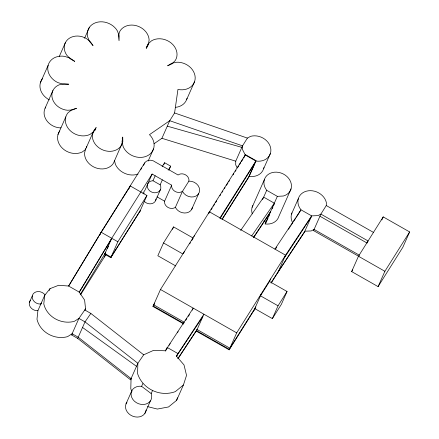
<?xml version="1.0" encoding="UTF-8"?>
<svg xmlns="http://www.w3.org/2000/svg" width="439" height="439" viewBox="0 0 439 439"><rect width="100%" height="100%" fill="white"/><g stroke="black" fill="none" stroke-linecap="round" stroke-linejoin="round"><path stroke-width="0.66" d="M222.008 219.275L249.1 176.352L255.893 161.025A14.745 12.27 23.9 0 0 270.627 147.8A14.745 12.27 23.9 0 0 250.532 136.359L247.404 138.093L242.531 145.841L235.743 161.168L235.699 164.855L237.225 167.874M85.018 310.082L85.567 308.853L84.606 300.062L79.223 292.089L68.572 286.025L58.639 285.284L50.041 288.637L44.69 295.343L37.902 310.669L36.986 319.241C40.097 332.46 54.727 340.187 67.579 336.653L72.122 333.739L78.219 337.212L131.063 378.594L130.784 388.943L132.018 391.281M358.987 256.469L313.561 230.612L320.882 214.095L326.265 205.534L326.375 202.653A14.745 12.27 23.9 0 0 306.274 191.212A14.745 12.27 23.9 0 0 300.989 209.815L296.341 217.272M44.69 295.343L43.779 303.914C46.891 317.128 61.52 324.86 74.372 321.326L78.916 318.412L85.567 308.853M154.045 143.734L161.914 138.307L169.712 120.709L174.585 112.96L177.949 89.419A16.013 13.324 23.9 0 0 195.179 77.319A16.013 13.324 23.9 0 0 176.67 62.234L171.676 63.276L167.61 65.812L172.066 63.809L175.287 60.489A15.991 13.302 23.9 0 0 171.243 43.077A15.991 13.302 23.9 0 0 151.51 40.832L148.058 43.966L146.171 48.092L148.481 44.312L149.123 39.883A15.771 13.121 23.9 0 0 136.386 25.698A15.771 13.121 23.9 0 0 119.54 31.849L118.42 36.146L119.04 40.723L119.194 35.822L117.411 30.939A16.473 13.708 23.9 0 0 98.023 22.071A16.473 13.708 23.9 0 0 87.504 36.503L89.419 41.359L93.041 45.563L90.275 41.606L86.307 38.5A15.464 12.868 23.9 0 0 68.056 39.225A15.464 12.868 23.9 0 0 66.865 55.303L70.311 58.864L74.734 61.383L70.059 58.135L64.61 56.368A16.435 13.669 23.9 0 0 48.125 65.34L40.322 82.938M122.19 138.367L122.733 137.144L122.015 141.951L123.266 146.917A16.495 13.724 23.9 0 0 147.027 155.971A16.495 13.724 23.9 0 0 149.485 134.652L169.712 120.709L242.531 145.841L242.487 149.529L245.242 154.962L255.893 161.025M85.676 148.656L84.573 152.926A15.722 13.082 23.9 0 0 95.806 167.857A15.722 13.082 23.9 0 0 113.394 163.346L122.278 143.004M86.445 147.323L86.686 146.385M147.575 406.624L157.349 409.055L168.527 406.958L176.61 400.341L177.449 397.767M176.61 400.341L183.403 385.008L186.537 375.372L184.007 364.924L176.385 356.056L203.916 314.209L196.392 331.182L229.169 349.834L255.152 308.54M59.227 56.554L65.411 42.594M45.102 108.17L52.899 90.571M84.562 38.259L89.474 27.202M58.003 134.482L65.801 116.884M118.25 35.943L118.793 34.714M93.233 131.996L85.435 149.6L82.208 152.004A16.122 13.411 23.9 0 1 62.53 148.382A16.122 13.411 23.9 0 1 59.77 130.932M94.824 130.613L95.367 129.39M29.358 302.526L32.299 295.891M146.428 48.378L148.601 43.472M49.217 290.497L50.041 288.637M100.032 234.585L101.085 232.209L144.689 162.902A7.348 6.113 23.9 0 1 155.527 162.156L178.091 175.002A6.514 5.416 23.9 0 1 185.521 174.832A6.514 5.416 23.9 0 1 188.88 181.142A9.219 7.666 23.9 0 1 199.311 187.974A9.219 7.666 23.9 0 1 193.736 196.837A9.219 7.666 23.9 0 1 182.476 191.316A6.547 5.444 23.9 0 1 175.079 191.431A6.547 5.444 23.9 0 1 171.687 185.176L152.141 174.047L111.736 238.273L79.223 292.089M129.121 188.38L130.207 185.922L146.95 195.503L139.898 211.411M140.672 169.833L141.49 167.989M143.602 165.36L144.689 162.902M111.736 238.273L104.685 254.181L110.804 257.66L140.217 210.824M104.356 257.018L105.42 254.615M148.162 161.031L153.54 148.892M131.316 378.654L130.537 379.784L77.687 338.409L71.59 334.941L78.916 318.412L85.012 321.88L137.857 363.267L137.577 373.616C142.554 389.053 160.213 397.268 175.32 391.632L183.403 385.008M110.804 257.66L117.85 241.752L146.95 195.503M77.687 338.409L85.012 321.88L90.846 313.43L143.69 354.811L153.623 350.344L165.283 350.788L193.264 308.145L192.37 310.164M152.141 174.047L145.051 190.043L142.955 193.248M186.685 99.472L194.482 81.873M162.348 179.858L160.153 184.814A7.008 5.828 23.9 0 1 156.476 192.655A7.008 5.828 23.9 0 1 147.455 187.519A7.008 5.828 23.9 0 1 152.981 180.731L155.176 175.776M163.824 164.576L164.641 162.732L170.694 166.172L169.059 169.86M155.521 200.744L160.416 189.703M192.425 207.488A9.219 7.666 23.9 0 1 184.698 213.008A9.219 7.666 23.9 0 1 175.386 207.312A6.547 5.444 23.9 0 1 167.989 207.427A6.547 5.444 23.9 0 1 164.598 201.172L171.687 185.176M175.386 207.312L182.476 191.316L188.88 181.142M193.275 238.119L173.592 226.914L163.506 242.948L157.831 255.756L175.776 265.968M172.511 229.356L173.592 226.914M191.569 209.617L198.658 193.621M183.359 323.762L152.964 306.46L160.487 289.488L245.445 154.638L256.096 160.701L220.01 217.865M183.409 253.649L184.303 251.629M193.945 236.605L194.395 235.595M130.537 379.784L137.857 363.267L143.69 354.811M208.47 213.82L209.365 211.801L285.564 255.18L278.046 272.147M126.026 403.864L131.59 391.297M241.154 147.164L241.856 147.367L167.297 126.163M152.415 390.809L151.186 393.574A10.624 8.835 23.9 0 1 143.619 404.489A10.624 8.835 23.9 0 1 131.107 395.018A10.624 8.835 23.9 0 1 141.599 386.32L142.829 383.554M244.611 156.383L245.242 154.962M165.563 351.118L167.193 347.447L177.839 353.51L176.489 356.567M144.865 413.445L150.429 400.884M263.625 168.741L270.413 153.414M252.107 207.323L264.327 179.743M262.599 199.547L266.698 190.296A14.141 11.765 23.9 0 1 270.21 173.284A14.141 11.765 23.9 0 1 289.784 180.006A14.141 11.765 23.9 0 1 283.358 196.013L277.344 196.359L266.698 190.296M291.041 188.907L278.82 216.487A14.141 11.765 23.9 0 1 265.123 223.939L277.344 196.359M266.435 221.679L268.064 217.991M268.613 216.762L269.7 214.303M272.136 208.81L272.943 206.988M273.481 205.776L274.551 203.356M229.169 349.834L236.687 332.866L285.564 255.18L311.635 215.878L317.973 215.62L320.882 214.095L368.074 240.956L367.366 242.553M291.507 214.078L298.3 198.752M254.071 310.258L261.589 293.285M254.796 308.617L272.372 318.615L278.046 305.813L260.47 295.809L269.48 281.492L270.594 278.968M269.48 281.492L287.051 291.496L281.377 304.298L272.372 318.615M351.661 271.576L358.454 256.25L383.214 216.893L409.642 231.935L402.848 247.261L378.089 286.618L351.661 271.576L352.731 269.881M381.859 219.961L383.214 216.893M378.089 286.618L384.882 271.291L409.642 231.935M254.697 163.829L248.562 177.548L222.216 219.291M68.572 286.025L101.085 232.209L117.85 241.752M68.868 285.784L98.468 236.846M99.17 235.677L100.58 233.35M79.179 292.412L111.232 239.409M80.2 294.558L105.64 252.496M100.943 232.769L121.312 200.398M122.042 199.24L129.681 187.102M107.259 248.37L108.652 246.153M80.54 294.865L106.167 254.143M162.139 166.705L164.641 162.732M111.056 257.084L140.156 210.835M168.192 170.151L170.694 166.172M189.67 243.843L190.394 242.701M191.832 240.407L192.913 238.69M208.975 213.162L210.072 211.422M211.164 209.683L212.262 207.938M213.359 206.198L214.451 204.453M215.549 202.714L216.647 200.974M219.934 195.75L220.663 194.587M222.123 192.266L222.853 191.102M224.313 188.781L225.048 187.623M226.508 185.296L227.967 182.975M228.697 181.817L229.427 180.654M233.082 174.848L233.811 173.69M235.271 171.369L236.001 170.206M237.461 167.885L238.558 166.145M239.288 164.982L240.748 162.66M241.483 161.497L242.943 159.176M243.672 158.018L244.402 156.855M154.056 304.243L154.775 303.097M153.897 304.847L153.173 305.994L183.568 323.291M152.964 306.46L154.051 304.737M219.988 218.644L255.054 162.918M270.715 211.779L253.775 237.373M265.123 223.939L266.16 222.293L263.795 220.949M255.877 306.894L229.893 348.193L197.122 329.541M271.104 282.694L304.847 231.205L311.18 230.947L314.088 229.421L359.514 255.278M271.11 283.171L278.255 271.681M313.561 230.612L314.28 229.471M278.046 305.813L287.051 291.496M275.676 248.776L276.8 247.058M288.45 229.301L290.327 226.436M291.079 225.295L292.961 222.43M293.713 221.283L295.59 218.419M284.445 257.704L311.141 217.047M253.55 237.312L270.556 211.68M177.85 358.586L197.314 329.25L178.075 358.641M274.913 249.116L300.989 209.815L311.635 215.878L304.32 232.396L278.244 271.703M166.381 349.274L167.517 347.573M169.031 345.301L170.173 343.6M177.367 332.811L178.13 331.675M183.052 324.295L184.188 322.594M185.702 320.322L186.844 318.615M188.358 316.349L189.494 314.642M177.032 355.338L202.796 316.733M240.66 230.453L263.674 197.122L274.331 203.186L251.69 235.957M71.59 334.941L72.375 333.816M40.822 304.073L41.639 303.047L40.838 304.04A7.265 6.042 23.9 0 1 32.623 299.135A7.265 6.042 23.9 0 1 36.014 291.902A7.265 6.042 23.9 0 1 45.091 294.975M60.983 127.782L59.644 127.859A15.409 12.819 23.9 0 1 45.678 107.116M161.914 138.307L235.743 161.168M174.585 112.96L247.404 138.093M326.265 205.534L373.457 232.401M319.938 216.224L367.13 243.085M358.454 256.25L384.882 271.291M152.981 180.731L160.153 184.814M157.008 196.853L164.598 201.172M163.506 242.948L182.608 253.824M104.921 253.638L111.078 257.144M160.487 289.488L236.687 332.866M153.694 304.82L184.089 322.122M196.601 330.71L229.377 349.367M84.809 309.994L90.846 313.43M82.532 327.478L136.496 366.329M141.599 386.32L151.186 393.574M114.48 160.608L115.468 164.515A16.495 13.724 23.9 0 0 138.027 174.069M122.733 137.144L122.816 141.66L121.191 145.743A15.722 13.082 23.9 0 1 103.604 150.259A15.722 13.082 23.9 0 1 92.371 135.327L93.474 131.058L96.185 127.551L93.853 131.541L90.006 134.4A16.122 13.411 23.9 0 1 70.048 130.515A16.122 13.411 23.9 0 1 67.979 112.812L71.7 109.827L76.529 108.285L72.281 109.975L67.447 110.26A15.409 12.819 23.9 0 1 52.482 99.044A15.409 12.819 23.9 0 1 59.199 84.82L63.792 83.8L68.725 84.211L63.189 84.233L57.718 82.548A16.435 13.669 23.9 0 1 48.125 65.34M252.288 213.864A14.141 11.765 23.9 0 1 252.859 205.507M292.648 222.836A14.745 12.27 23.9 0 1 291.908 212.931M37.902 310.669A7.265 6.042 23.9 0 1 30.543 307.311A7.265 6.042 23.9 0 1 30.362 300.386M155.977 198.966A7.008 5.828 23.9 0 1 151.515 203.707A7.008 5.828 23.9 0 1 144.217 201.347M143.432 193.862A7.008 5.828 23.9 0 1 144.332 193.001M263.916 167.555A14.745 12.27 23.9 0 1 249.1 176.352M187.063 98.226A16.013 13.324 23.9 0 1 175.468 107.346M146.149 409.971A10.624 8.835 23.9 0 1 132.66 416.172A10.624 8.835 23.9 0 1 126.931 402.234M49.355 99.867A16.435 13.669 23.9 0 1 42.479 78.674"/></g></svg>
